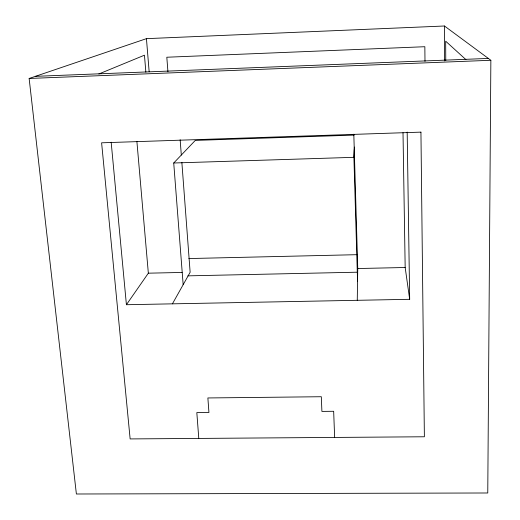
<?xml version="1.0" encoding="UTF-8"?>
<svg xmlns="http://www.w3.org/2000/svg" width="520" height="520" viewBox="0 0 520 520"><rect width="100%" height="100%" fill="white"/><g stroke="black" fill="none" stroke-linecap="round" stroke-linejoin="round"><path stroke-width="0.78" d="M490.861 60.281L487.767 492.986L76.382 494L29.139 78.462L146.439 38.656L444.457 26L490.861 60.281L29.139 78.462M357.26 300.307L357.747 268.534L353.815 134.192M354.361 147.062L353.906 157.326L357.552 281.067M354.282 149.461L353.932 157.326L173.725 163.001L183.164 284.687M172.419 303.843L190.138 272.266L181.857 162.338M407.179 132.067L409.675 299.306L126.412 304.72L148.343 273.182L136.89 141.375M173.725 163.001L195.299 140.4L354.081 135.102M98.865 73.983L144.45 55.198L145.86 72.137M35.386 76.336L488.358 58.428M188.851 258.557L357.272 254.677M148.343 273.182L182.104 272.441M357.747 268.534L405.171 267.501L409.675 299.306M187.85 275.853L357.286 272.2M465.946 59.644L445.673 41.191L445.763 60.658M111.169 142.214L126.412 304.72M146.439 38.656L149.162 71.799M167.941 71.799L166.816 57.233L424.847 46.716L424.99 61.341M180.154 139.744L181.305 155.058M198.776 438.243L196.82 412.594L208.936 412.477L207.877 397.956L321.315 396.728L321.906 411.398L333.665 411.281L334.633 437.249M403.007 132.698L405.171 267.501M444.457 26L444.632 60.898M420.94 132.132L101.608 142.812L130.137 438.925L424.379 436.774L420.94 132.132"/></g></svg>
